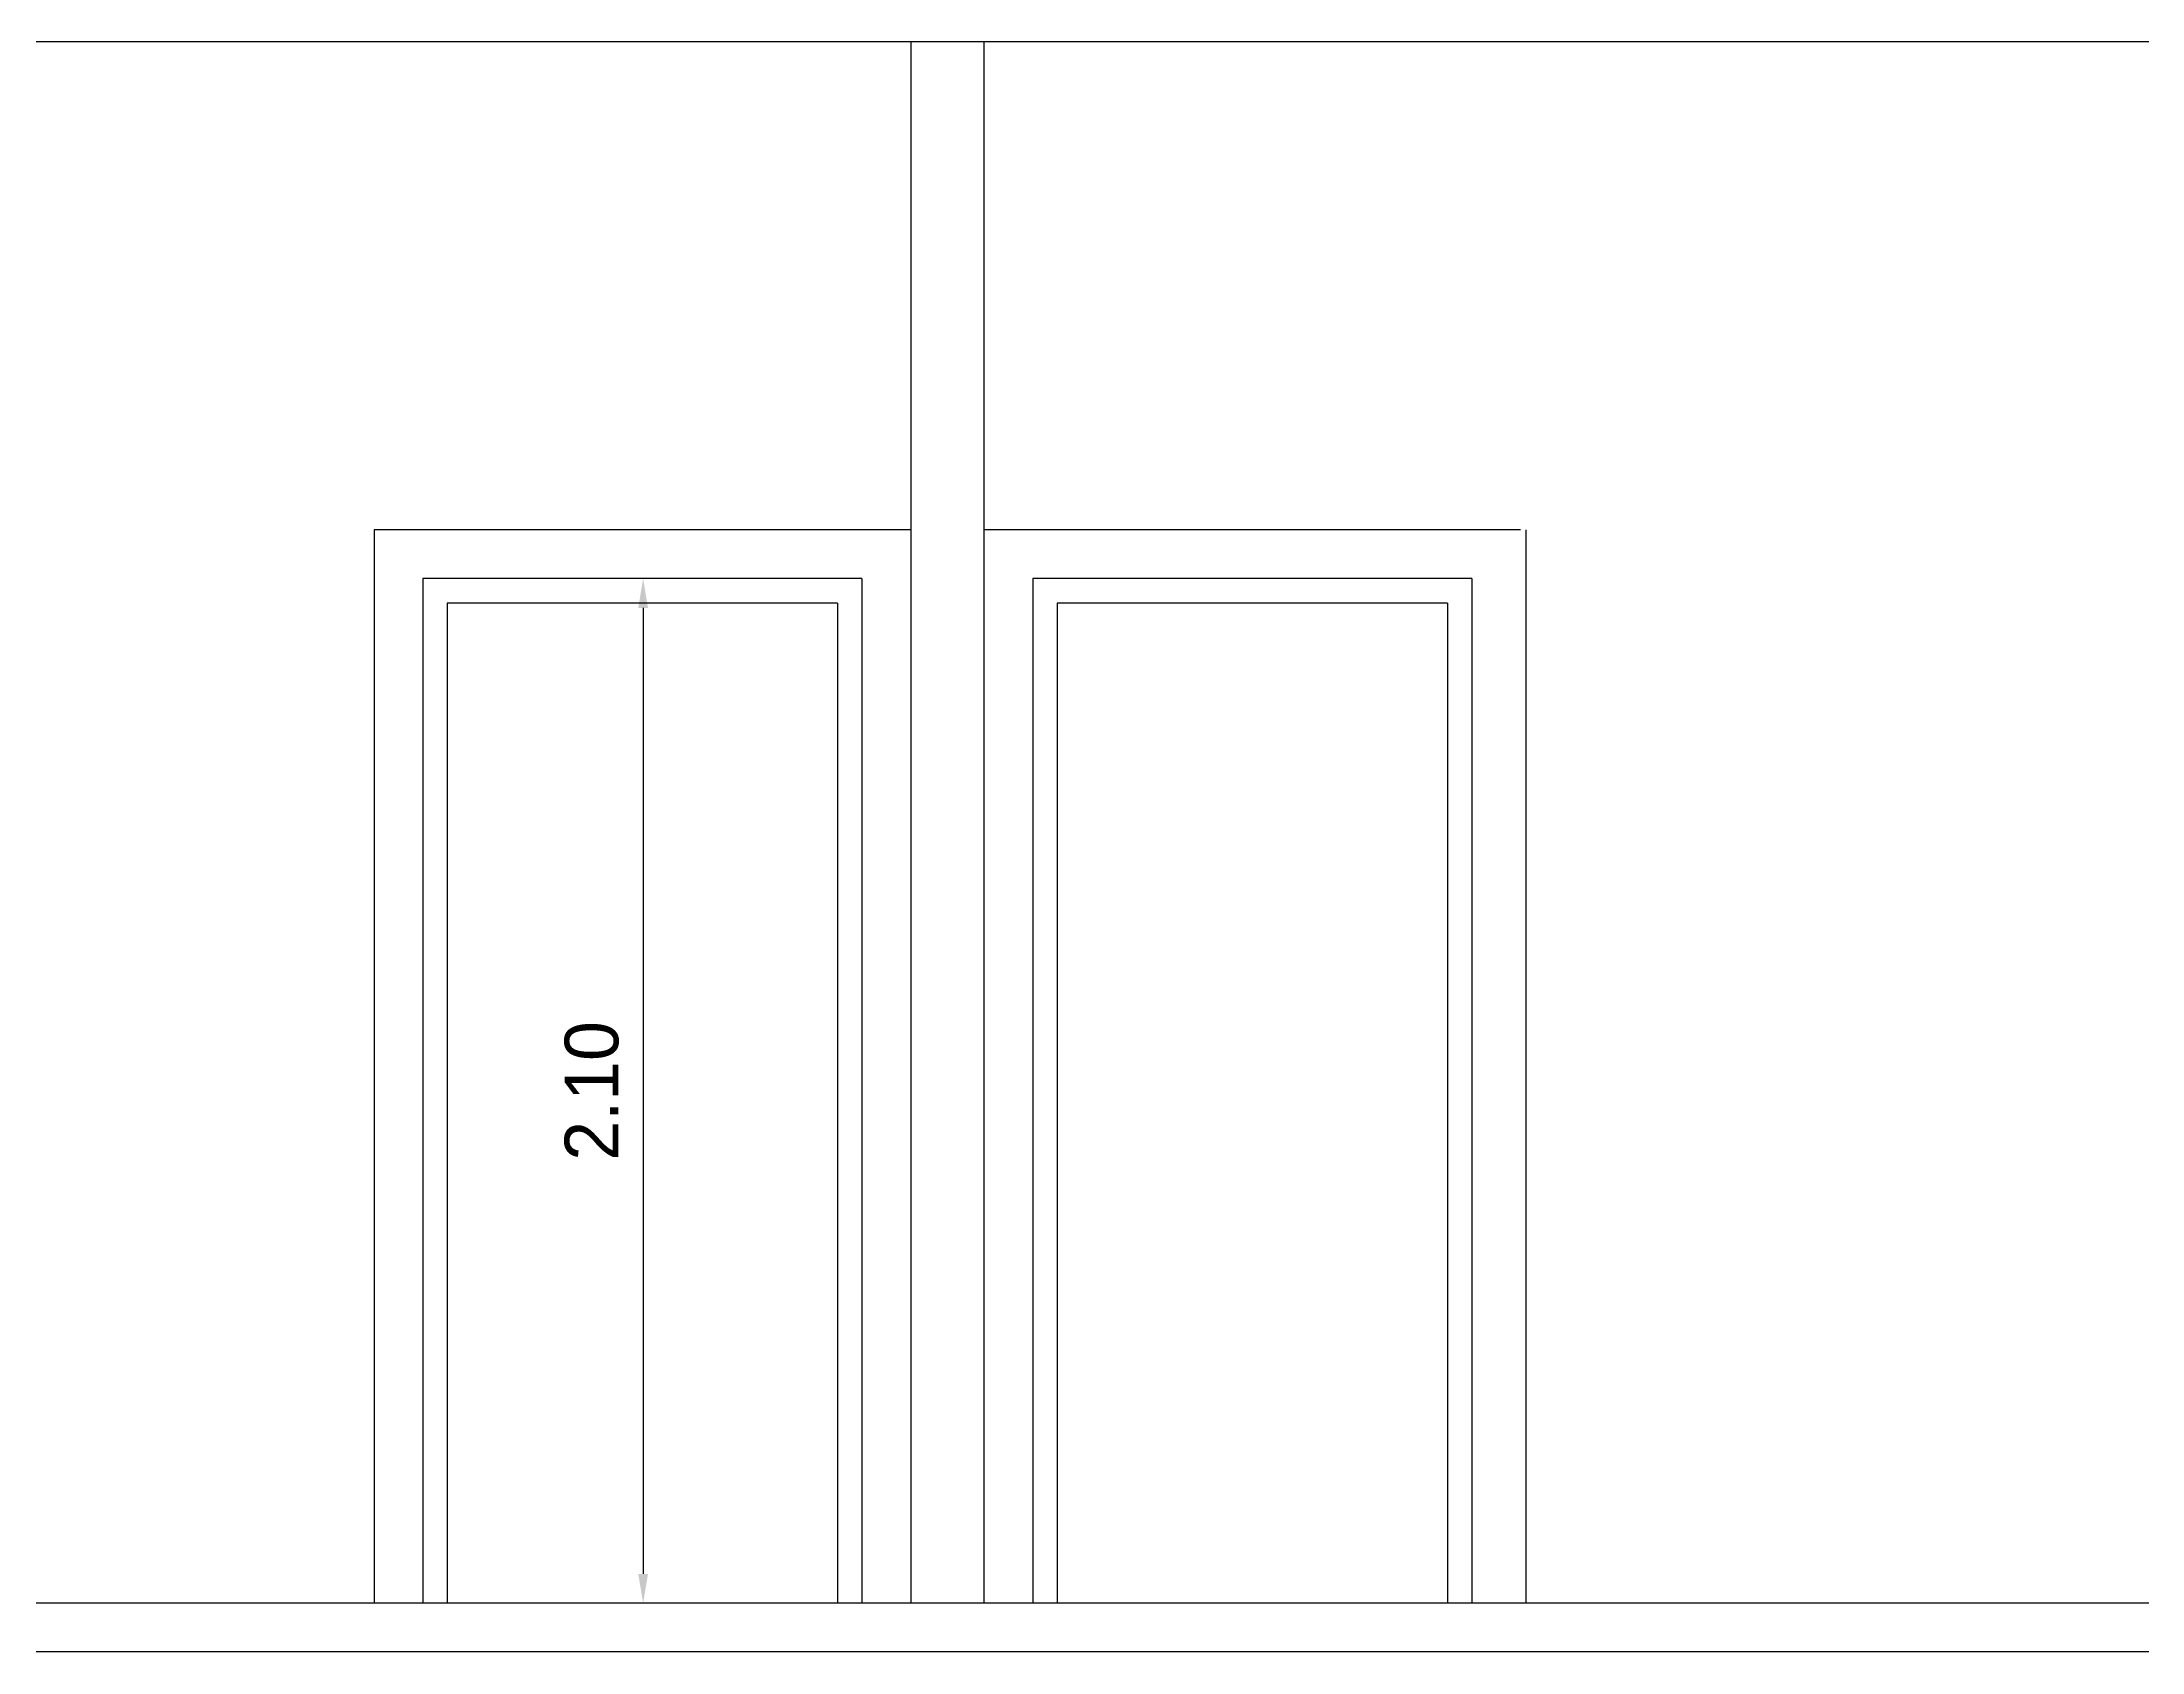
# Model space of a CAD drawing. Header units: millimetres. Extents: x 128 to 761, y 122 to 191.
# Drawn here: x 184.1 to 188.405, y 179.122 to 182.422 of the extents above; entities that cross this region are included whole.
import ezdxf

# ---------------------------------------------------------------- set-up
doc = ezdxf.new("R2010")
doc.units = ezdxf.units.MM
for name, color, linetype in [('CAIXILHOS', 7, 'Continuous'), ('COTA', 5, 'Continuous'), ('PAREDE', 6, 'Continuous')]:
    doc.layers.add(name, color=color, linetype=linetype)
doc.styles.add('EXECUÇÃO', font='', dxfattribs={"height": 0.11})
doc.styles.get('EXECUÇÃO').set_extended_font_data('AvantGarde Md BT')
doc.dimstyles.new('COTAEXEC', dxfattribs={"dimscale": 0.05, "dimtxt": 0.11, "dimasz": 1.2, "dimexe": 1.25, "dimexo": 4, "dimgap": 1, "dimtad": 1, "dimrnd": 0.005, "dimzin": 4, "dimdsep": 46, "dimtxsty": 'EXECUÇÃO', "dimcen": 2.5, "dimdle": 0.15, "dimclrd": 2, "dimclre": 2, "dimclrt": 220, "dimadec": 0, "dimazin": 0, "dimtfac": 0.075, "dimtmove": 2, "dimatfit": 3, "dimfxl": 1, "dimtolj": 1, "dimtzin": 0, "dimarcsym": 0})

# ---------------------------------------------------------------- blocks, each defined once
blk = doc.blocks.new('*D571')
at = {"layer": 'COTA', "color": 2, "lineweight": -2}
for p, q in [((185.5311, 181.3217), (185.3951, 181.3217)), ((185.3326, 181.2617), (185.3326, 179.2817)), ((185.5311, 179.2217), (185.3951, 179.2217))]:
    blk.add_line(p, q, dxfattribs=at)
at = {"layer": 'COTA', "color": 2}
for points in [[(185.3226, 181.2617), (185.3426, 181.2617), (185.3326, 181.3217)], [(185.3226, 179.2817), (185.3426, 179.2817), (185.3326, 179.2217)]]:
    blk.add_solid(points, dxfattribs=at)
at = {"layer": 'DEFPOINTS', "color": 0}
for p in [(185.3311, 181.3217), (185.3311, 179.2217), (185.3326, 179.2217)]:
    blk.add_point(p, dxfattribs=at)
at = {"layer": 'COTA', "color": 220, "insert": (185.2276, 180.2717), "char_height": 0.11, "attachment_point": 5, "rotation": 90, "style": 'EXECUÇÃO'}
blk.add_mtext('\\A1;2.10', dxfattribs=at)

msp = doc.modelspace()

# ---------------------------------------------------------------- linework, layer by layer
at = {"color": 2}
for p, q in [((195.7117, 182.4217), (177.6811, 182.4217)), ((203.4842, 179.2217), (178.4811, 179.2217)), ((203.0842, 179.1217), (175.4915, 179.1217))]:
    msp.add_line(p, q, dxfattribs=at)
at = {"layer": 'CAIXILHOS', "color": 3}
for p, q in [((185.8811, 181.4217), (184.7811, 181.4217)), ((184.7811, 181.4217), (184.7811, 179.2217)), ((187.1311, 181.4217), (186.0311, 181.4217)), ((187.1419, 181.4217), (187.1419, 179.2217)), ((184.8811, 181.3217), (184.8811, 179.2217)), ((185.7811, 181.3217), (184.8811, 181.3217)), ((185.7811, 181.3217), (185.7811, 179.2217)), ((186.1311, 181.3217), (186.1311, 179.2217)), ((187.0311, 181.3217), (186.1311, 181.3217)), ((187.0311, 181.3217), (187.0311, 179.2217)), ((185.7311, 181.2717), (184.9311, 181.2717)), ((184.9311, 181.2717), (184.9311, 179.2217)), ((185.7311, 181.2717), (185.7311, 179.2217)), ((186.1811, 181.2717), (186.1811, 179.2217)), ((186.9811, 181.2717), (186.1811, 181.2717)), ((186.9811, 181.2717), (186.9811, 179.2217))]:
    msp.add_line(p, q, dxfattribs=at)
at = {"layer": 'PAREDE'}
for p, q in [((185.8811, 182.4217), (185.8811, 179.2217)), ((186.0311, 182.4217), (186.0311, 179.2217))]:
    msp.add_line(p, q, dxfattribs=at)

# ---------------------------------------------------------------- dimensions: what is measured, and where the dimension line sits
at = {"layer": 'COTA'}
dim = msp.add_linear_dim(base=(185.3326, 179.2217), p1=(185.3311, 181.3217), p2=(185.3311, 179.2217), angle=90, dimstyle='COTAEXEC', dxfattribs=at)
dim.commit()
dim.dimension.update_dxf_attribs({"geometry": '*D571', "text_midpoint": (185.2276, 180.2717)})

doc.saveas('drawing.dxf')
